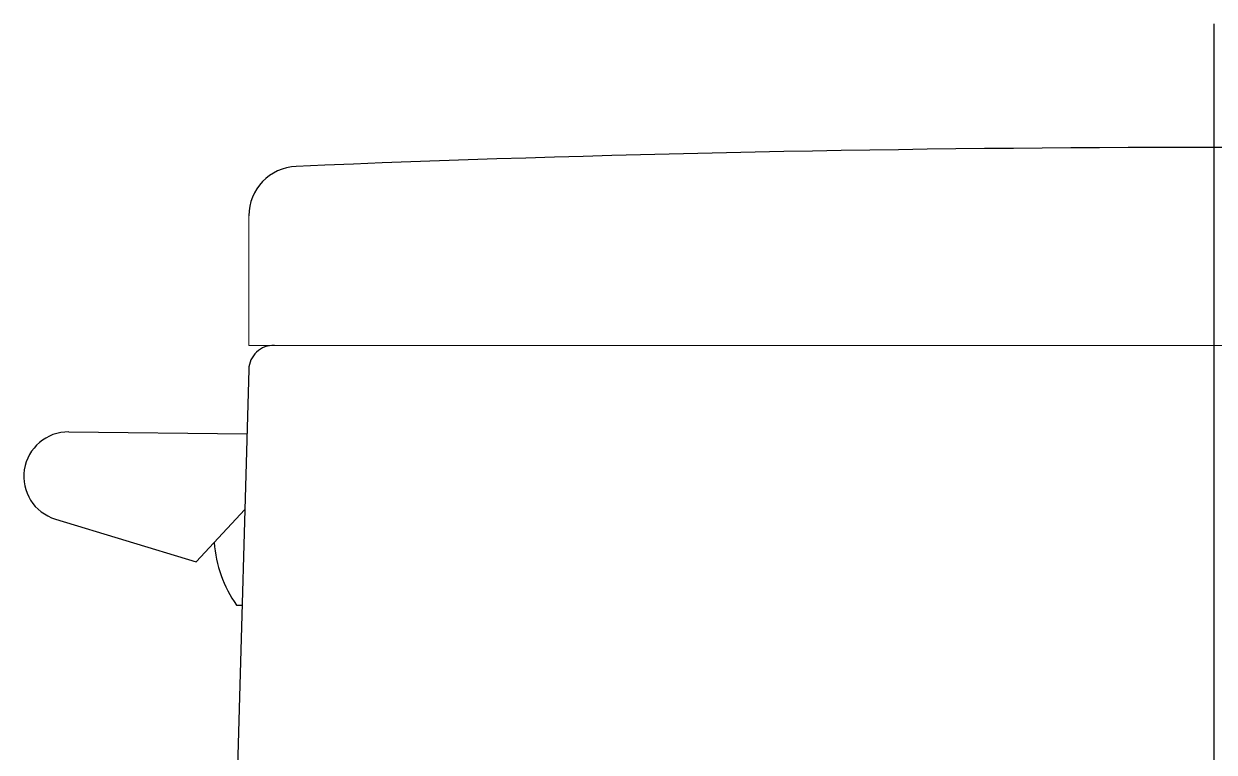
# Model space of a CAD drawing. Header units: millimetres. Extents: x 0 to 1800, y -67 to 2530.
# Drawn here: x 1165.3 to 1405.7, y 715.8 to 863.1 of the extents above; entities that cross this region are included whole.
import ezdxf
from ezdxf.lldxf.tags import DXFTag

# ---------------------------------------------------------------- set-up
doc = ezdxf.new("R2010")
doc.units = ezdxf.units.MM
for name, color, linetype in [('내부선 및 부속', 4, 'Continuous'), ('외형선', 3, 'Continuous'), ('중심선', 1, 'DASHED')]:
    doc.layers.add(name, color=color, linetype=linetype)
tags = doc.linetypes.add('DASHDOT', pattern=[70, 31, -13, 13, -13]).pattern_tags.tags
tags[10:11] = [DXFTag(74, 4), DXFTag(75, 0), DXFTag(340, '0'), DXFTag(46, 0.0), DXFTag(50, 0.0), DXFTag(44, 0.0), DXFTag(45, 0.0)]
tags[8:9] = [DXFTag(74, 4), DXFTag(75, 0), DXFTag(340, '0'), DXFTag(46, 0.0), DXFTag(50, 0.0), DXFTag(44, 0.0), DXFTag(45, 0.0)]
tags[6:7] = [DXFTag(74, 4), DXFTag(75, 0), DXFTag(340, '0'), DXFTag(46, 0.0), DXFTag(50, 0.0), DXFTag(44, 0.0), DXFTag(45, 0.0)]
tags[4:5] = [DXFTag(74, 4), DXFTag(75, 0), DXFTag(340, '0'), DXFTag(46, 0.0), DXFTag(50, 0.0), DXFTag(44, 0.0), DXFTag(45, 0.0)]
tags = doc.linetypes.add('DASHED', pattern=[25.72, 12.86, -12.86]).pattern_tags.tags
tags[6:7] = [DXFTag(74, 4), DXFTag(75, 0), DXFTag(340, '0'), DXFTag(46, 0.0), DXFTag(50, 0.0), DXFTag(44, 0.0), DXFTag(45, 0.0)]
tags[4:5] = [DXFTag(74, 4), DXFTag(75, 0), DXFTag(340, '0'), DXFTag(46, 0.0), DXFTag(50, 0.0), DXFTag(44, 0.0), DXFTag(45, 0.0)]

msp = doc.modelspace()

# ---------------------------------------------------------------- linework, layer by layer
at = {"layer": '내부선 및 부속', "lineweight": 18}
msp.add_line((1215.73, 798.06), (1595.73, 798.06), dxfattribs=at)
at = {"layer": '내부선 및 부속', "linetype": 'Continuous'}
for p, q in [((1174.38, 780.56), (1210.38, 780.18)), ((1200.1, 754.28), (1209.93, 764.87)), ((1171.66, 762.95), (1200.1, 754.28)), ((1208.25, 745.56), (1209.39, 745.56))]:
    msp.add_line(p, q, dxfattribs=at)
for centre, radius, start, end in [((1174.28, 771.56), 9, 89.4, 253.0627), ((1228.67, 759.99), 25, 184.1191, 215.2549)]:
    msp.add_arc(centre, radius, start, end, dxfattribs=at)
at = {"layer": '외형선', "lineweight": 18}
for q in [(1210.73, 824.24), (1215.73, 798.06)]:
    msp.add_line((1210.73, 798.06), q, dxfattribs=at)
at = {"layer": '외형선'}
msp.add_line((1210.73, 793.2), (1205.73, 615.56), dxfattribs=at)
for centre, radius, start, end in [((1405.73, -3661.94), 4500, 87.63859, 92.36141), ((1220.73, 824.24), 10, 92.3614, 180), ((1215.73, 793.06), 5, 88.1877, 178.3871)]:
    msp.add_arc(centre, radius, start, end, dxfattribs=at)
at = {"layer": '중심선', "linetype": 'DASHDOT'}
msp.add_line((1405.73, 215.56), (1405.73, 863.06), dxfattribs=at)

doc.saveas('drawing.dxf')
